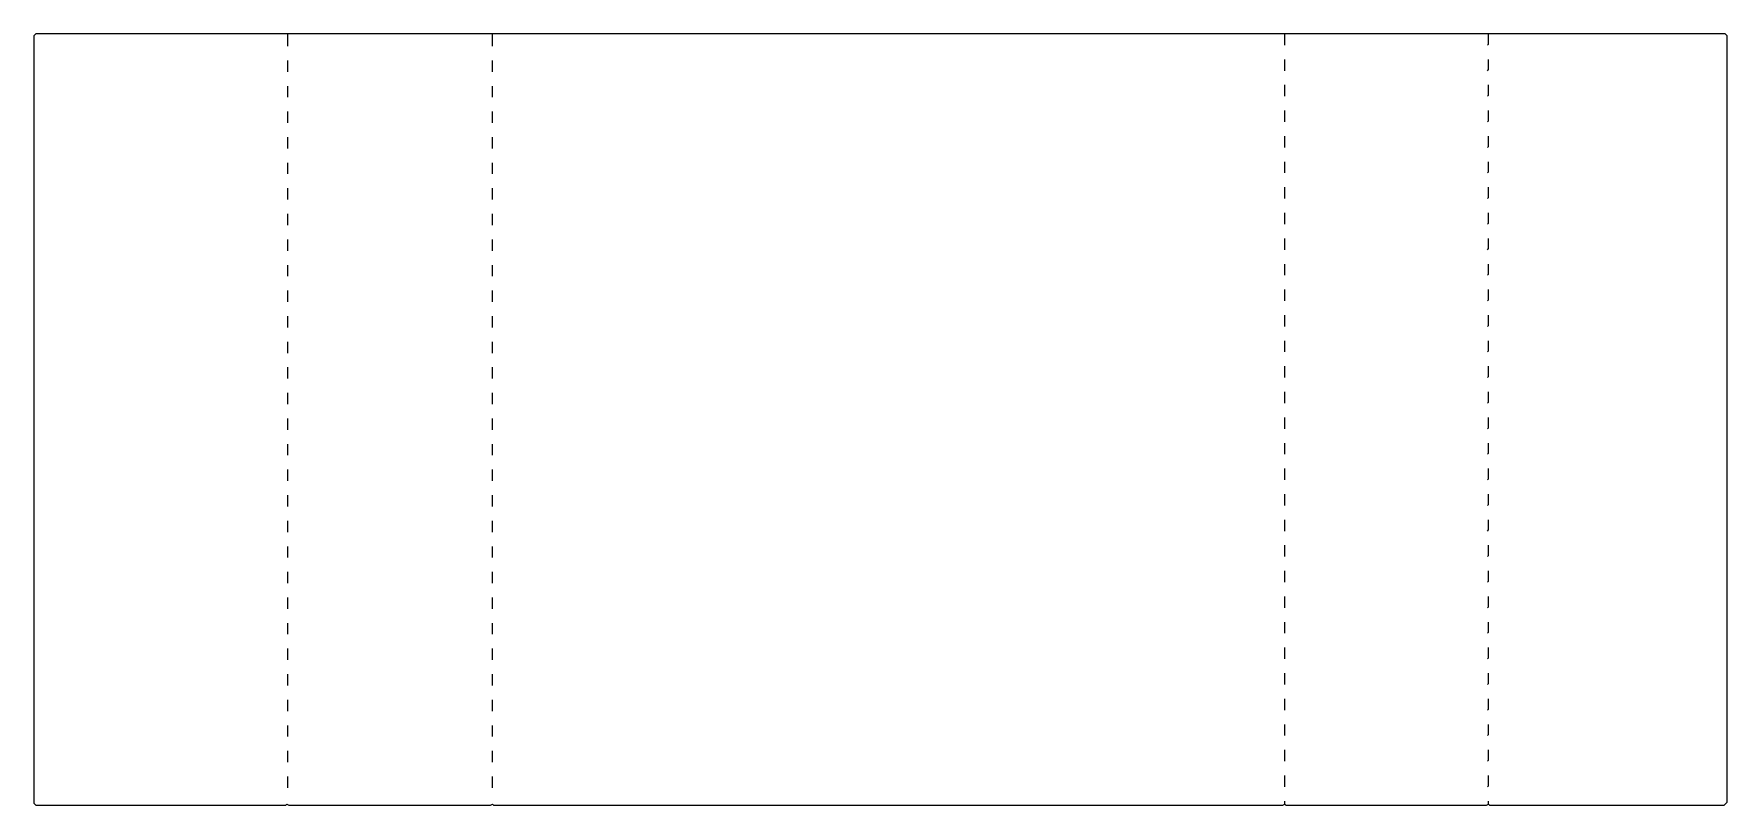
# Model space of a CAD drawing. Extents: x 85 to 1739, y 40 to 794.
import ezdxf

# ---------------------------------------------------------------- set-up
doc = ezdxf.new("R2010")
doc.units = 0
doc.layers.get('0').update_dxf_attribs({"linetype": 'CONTINUOUS'})

msp = doc.modelspace()

# ---------------------------------------------------------------- linework, layer by layer
at = {"color": 250, "linetype": 'CONTINUOUS'}
for points in [[(1506, 41), (1507, 40), (1736, 40), (1738, 42), (1739, 43), (1739, 792), (1737, 794), (87, 794), (85, 792), (85, 42), (87, 40), (331, 40), (332, 41), (334, 40), (531, 40), (533, 41), (534, 40), (1305, 40), (1307, 41), (1308, 40), (1504, 40), (1506, 41), (1506, 44)], [(1307, 783), (1307, 794)], [(1307, 758), (1307, 769)], [(1307, 733), (1307, 744)], [(1307, 708), (1307, 719)], [(1307, 683), (1307, 694)], [(1307, 658), (1307, 669)], [(1307, 633), (1307, 644)], [(1307, 608), (1307, 619)], [(1307, 583), (1307, 594)], [(1307, 558), (1307, 569)], [(1307, 533), (1307, 544)], [(1307, 508), (1307, 519)], [(1307, 483), (1307, 494)], [(1307, 458), (1307, 469)], [(1307, 433), (1307, 444)], [(1307, 408), (1307, 419)], [(1307, 383), (1307, 394)], [(1307, 358), (1307, 369)], [(1307, 333), (1307, 344)], [(1307, 308), (1307, 319)], [(1307, 283), (1307, 294)], [(1307, 258), (1307, 269)], [(1307, 233), (1307, 244)], [(1307, 208), (1307, 219)], [(1307, 183), (1307, 194)], [(1307, 158), (1307, 169)], [(1307, 133), (1307, 144)], [(1307, 108), (1307, 119)], [(1307, 83), (1307, 94)], [(1307, 58), (1307, 69)], [(1307, 41), (1307, 44)]]:
    msp.add_lwpolyline(points, dxfattribs=at)
at = {"color": 251, "linetype": 'CONTINUOUS'}
for points in [[(333, 782), (333, 794)], [(533, 782), (533, 794)], [(1505, 783), (1506, 784), (1506, 794)], [(333, 757), (333, 768)], [(533, 757), (533, 768)], [(333, 732), (333, 743)], [(533, 732), (533, 743)], [(333, 707), (333, 718)], [(533, 707), (533, 718)], [(333, 682), (333, 693)], [(533, 682), (533, 693)], [(333, 657), (333, 668)], [(533, 657), (533, 668)], [(333, 632), (333, 643)], [(533, 632), (533, 643)], [(333, 607), (333, 618)], [(533, 607), (533, 618)], [(333, 582), (333, 593)], [(533, 582), (533, 593)], [(333, 557), (333, 568)], [(533, 557), (533, 568)], [(333, 532), (333, 543)], [(533, 532), (533, 543)], [(333, 507), (333, 518)], [(533, 507), (533, 518)], [(333, 482), (333, 493)], [(533, 482), (533, 493)], [(333, 457), (333, 468)], [(533, 457), (533, 468)], [(333, 432), (333, 443)], [(533, 432), (533, 443)], [(333, 407), (333, 418)], [(533, 407), (533, 418)], [(333, 382), (333, 393)], [(533, 382), (533, 393)], [(333, 357), (333, 368)], [(533, 357), (533, 368)], [(333, 332), (333, 343)], [(533, 332), (533, 343)], [(333, 307), (333, 318)], [(533, 307), (533, 318)], [(333, 282), (333, 293)], [(533, 282), (533, 293)], [(333, 257), (333, 268)], [(533, 257), (533, 268)], [(333, 232), (333, 243)], [(533, 232), (533, 243)], [(333, 207), (333, 218)], [(533, 207), (533, 218)], [(333, 182), (333, 193)], [(533, 182), (533, 193)], [(333, 157), (333, 168)], [(533, 157), (533, 168)], [(333, 132), (333, 143)], [(533, 132), (533, 143)], [(333, 107), (333, 118)], [(533, 107), (533, 118)], [(333, 82), (333, 93)], [(533, 82), (533, 93)], [(333, 57), (333, 68)], [(533, 57), (533, 68)]]:
    msp.add_lwpolyline(points, dxfattribs=at)
at = {"color": 252, "linetype": 'CONTINUOUS'}
for points in [[(1505, 758), (1506, 759), (1506, 769)], [(1505, 733), (1506, 734), (1506, 744)], [(1505, 708), (1506, 709), (1506, 719)], [(1505, 683), (1506, 684), (1506, 694)], [(1505, 658), (1506, 659), (1506, 669)], [(1505, 633), (1506, 634), (1506, 644)], [(1505, 608), (1506, 609), (1506, 619)], [(1505, 583), (1506, 584), (1506, 594)], [(1505, 558), (1506, 559), (1506, 569)], [(1505, 533), (1506, 534), (1506, 544)], [(1505, 508), (1506, 509), (1506, 519)], [(1505, 483), (1506, 484), (1506, 494)], [(1505, 458), (1506, 459), (1506, 469)], [(1505, 433), (1506, 434), (1506, 444)], [(1505, 408), (1506, 409), (1506, 419)], [(1505, 383), (1506, 384), (1506, 394)], [(1505, 358), (1506, 359), (1506, 369)], [(1505, 333), (1506, 334), (1506, 344)], [(1505, 308), (1506, 309), (1506, 319)], [(1505, 283), (1506, 284), (1506, 294)], [(1505, 258), (1506, 259), (1506, 269)], [(1505, 233), (1506, 234), (1506, 244)], [(1505, 208), (1506, 209), (1506, 219)], [(1505, 183), (1506, 184), (1506, 194)], [(1505, 158), (1506, 159), (1506, 169)], [(1505, 133), (1506, 134), (1506, 144)], [(1505, 108), (1506, 109), (1506, 119)], [(1505, 83), (1506, 84), (1506, 94)], [(1505, 58), (1506, 59), (1506, 69)]]:
    msp.add_lwpolyline(points, dxfattribs=at)

doc.saveas('drawing.dxf')
